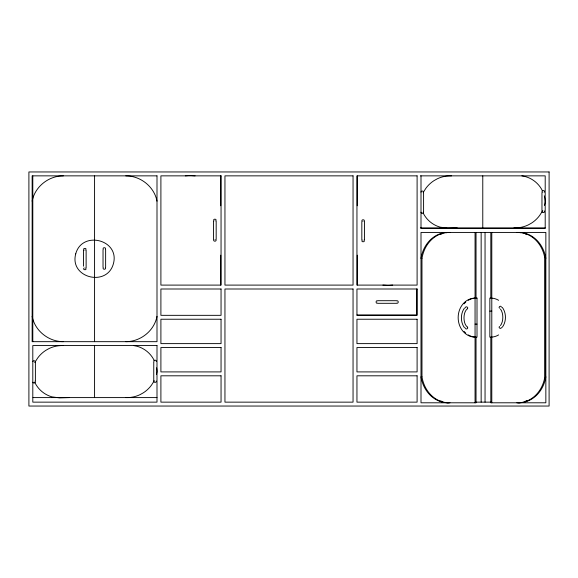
<?xml version="1.0" encoding="UTF-8"?>
<svg xmlns="http://www.w3.org/2000/svg" width="578" height="578" viewBox="0 0 578 578"><rect width="100%" height="100%" fill="white"/><g stroke="black" fill="none" stroke-linecap="round" stroke-linejoin="round"><path stroke-width="0.87" d="M465.485 327.957C465.276 330.024 468.664 328.694 467.573 327.17M501.364 307.265C501.545 304.996 497.846 306.86 499.471 308.226M156.32 361.525C156.775 359.494 152.91 359.913 153.936 361.792M420.986 192.113C421.051 190.292 424.375 190.986 423.414 192.669M32.151 201.173C34.89 186.629 48.689 175.806 63.363 175.857M156.999 316.354C154.261 330.898 140.461 341.721 125.787 341.67M32.83 361.539C33.365 359.791 36.457 361.199 35.005 362.616M153.936 380.779C152.91 382.658 156.775 383.077 156.32 381.046M105.456 249.234C106.525 247.167 102.133 247.167 103.202 249.234M103.202 267.715C102.133 269.781 106.525 269.781 105.456 267.715M467.573 308.645C468.664 307.113 465.276 305.791 465.485 307.857M500.476 325.58C503.604 321.433 503.604 313.197 500.476 309.049M215.789 220.919C217.639 218.571 212.104 218.571 213.954 220.919M213.954 239.444C212.104 241.792 217.639 241.792 215.789 239.444M364.046 221.511C365.896 219.163 360.361 219.163 362.211 221.511M362.211 240.036C360.361 242.384 365.896 242.384 364.046 240.036M544.18 192.308C546.029 189.96 540.495 189.96 542.345 192.308M542.345 210.833C540.495 213.181 546.029 213.181 544.18 210.833M85.739 250.036C87.596 247.413 81.577 248.143 84.171 250.209M464.531 307.987C460.37 313.536 460.37 322.278 464.531 327.827M502.318 327.235C506.48 321.686 506.48 312.944 502.318 307.395M499.471 326.404C497.846 327.777 501.545 329.641 501.364 327.365M467.378 308.818C462.862 312.019 462.862 323.796 467.378 326.996M84.171 267.896C81.577 269.955 87.596 270.692 85.739 268.069M377.665 303.132C375.548 304.216 375.548 299.794 377.665 300.878M396.653 300.878C398.769 299.794 398.769 304.216 396.653 303.132M185.328 175.857L189.7 175.437L195.097 175.857M392.672 285.099L388.3 285.518L382.903 285.099M457.155 227.876L447.755 228.173L440.205 227.161A27.217 27.217 0 0 1 423.103 212.914M68.955 397.592L59.556 397.888L52.006 396.876A27.217 27.217 0 0 1 34.904 382.629M420.351 175.857L545.199 175.857L545.199 228.527L421.001 228.527L421.001 175.857M420.351 227.876L545.199 227.876M449.005 232.428A31.732 27.484 -90 0 0 421.976 258.438L421.001 258.438A31.732 27.484 -90 0 1 448.029 232.428M491.791 298.104L489.841 298.104L489.841 337.119L491.791 337.119M378.149 300.704L396.168 300.704M378.149 303.305L396.168 303.305M489.841 311.109L491.791 311.109M356.951 315.01L416.774 315.01L416.774 289M475.058 324.114L477.009 324.114M449.005 402.794A31.732 27.484 -90 0 1 421.976 376.784L421.001 376.784A31.732 27.484 -90 0 0 448.029 402.794M33.047 397.592L156.999 397.592M475.759 402.144L491.336 402.144M125.787 175.857C140.461 175.806 154.261 186.629 156.999 201.173M63.363 341.67C48.689 341.721 34.89 330.898 32.151 316.354M521.883 175.857L525.344 176.572A27.217 27.217 0 0 1 542.446 190.819M133.684 345.572L137.145 346.287A27.217 27.217 0 0 1 154.247 360.535M35.005 381.14C36.457 382.549 33.365 383.958 32.83 382.217M423.414 211.656C424.375 213.333 421.051 214.033 420.986 212.213M545.199 255.902L545.199 379.573M541.962 192.561L541.962 210.58M491.791 232.428L491.791 402.794M490.816 232.428L490.816 298.104M490.816 337.119L490.816 402.794L545.849 402.794L545.849 232.428L421.001 232.428L421.001 402.794L476.034 402.794L476.034 337.119M485.05 232.428L485.05 402.144M482.775 175.857L482.775 227.876M481.149 232.428L481.149 402.144M476.034 232.428L476.034 298.104M475.058 232.428L475.058 402.794M423.587 193.153L423.587 211.172M421.976 258.438L421.976 376.784M364.429 221.764L364.429 239.783M361.828 221.764L361.828 239.783M357.276 175.857L357.276 205.768M357.276 255.187L357.276 285.099M220.724 175.857L220.724 205.768M220.724 255.187L220.724 285.099M216.172 221.172L216.172 239.191M213.571 221.172L213.571 239.191M153.762 362.276L153.762 380.295M105.629 249.703L105.629 267.246M103.028 249.703L103.028 267.246M94.575 175.857L94.575 341.67M94.575 345.572L94.575 397.592M86.122 250.281L86.122 267.824M83.521 250.281L83.521 266.212M35.388 362.868L35.388 380.888M32.801 175.857L32.801 341.67M156.436 374.493A30.345 30.345 0 0 0 156.999 371.582A27.217 27.217 0 0 0 156.602 367.781M154.145 380.75A30.345 30.345 0 0 1 153.459 382.065L151.45 385.186A30.345 30.345 0 0 1 143.402 392.773L140.165 394.593A30.345 30.345 0 0 1 125.787 397.592M35.005 362.413A30.345 30.345 0 0 1 35.691 361.098L37.7 357.977A30.345 30.345 0 0 1 45.749 350.391L48.986 348.57A30.345 30.345 0 0 1 63.363 345.572M544.447 205.493A30.345 30.345 0 0 0 545.199 201.867A27.217 27.217 0 0 0 544.31 195.826M542.345 211.035A30.345 30.345 0 0 1 541.658 212.35L539.65 215.471A30.345 30.345 0 0 1 531.601 223.057L528.364 224.878A30.345 30.345 0 0 1 513.986 227.876M423.204 192.698A30.345 30.345 0 0 1 423.891 191.383L425.899 188.262A30.345 30.345 0 0 1 433.948 180.676L437.185 178.855A30.345 30.345 0 0 1 451.562 175.857M440.624 234.321A31.732 27.484 -90 0 1 442.141 233.743M446.014 232.761A31.732 27.484 -90 0 1 449.98 232.428M449.98 402.794A31.732 27.484 -90 0 1 446.014 402.461M442.141 401.479A31.732 27.484 -90 0 1 440.624 400.901M475.159 337.09A19.508 16.892 -90 0 1 468.231 334.915M465.752 333.087A19.508 16.892 -90 0 1 464.091 331.404M464.091 303.818A19.508 16.892 -90 0 1 465.752 302.135M468.231 300.307A19.508 16.892 -90 0 1 475.159 298.132M518.82 232.428A31.732 27.484 -90 0 1 545.849 258.438M545.849 376.784A31.732 27.484 -90 0 1 518.82 402.794M517.845 402.794A31.732 27.484 -90 0 0 544.873 376.784L544.873 258.438A31.732 27.484 -90 0 0 517.845 232.428M526.97 400.568A31.732 27.484 -90 0 1 525.467 401.197M520.836 402.461A31.732 27.484 -90 0 1 516.869 402.794M516.869 232.428A31.732 27.484 -90 0 1 520.836 232.761M525.467 234.025A31.732 27.484 -90 0 1 526.97 234.654M491.69 298.132A19.508 16.892 -90 0 1 498.619 300.307M498.619 334.915A19.508 16.892 -90 0 1 491.69 337.09M75.732 253.85C69.15 277.895 107.096 287.403 113.418 263.676C120 239.632 82.054 230.123 75.732 253.85M549.1 171.955L28.9 171.955L28.9 406.045L549.1 406.045L549.1 171.955M156.999 175.857L32.151 175.857L32.151 341.67L156.999 341.67L156.999 175.857M221.049 175.857L160.901 175.857L160.901 285.099L221.049 285.099L221.049 175.857M353.05 175.857L224.95 175.857L224.95 285.099L353.05 285.099L353.05 175.857M417.099 175.857L356.951 175.857L356.951 285.099L417.099 285.099L417.099 175.857M221.049 289L160.901 289L160.901 315.335L221.049 315.335L221.049 289M353.05 289L224.95 289L224.95 402.144L353.05 402.144L353.05 289M417.099 289L356.951 289L356.951 315.335L417.099 315.335L417.099 289M477.009 298.104L475.058 298.104A19.508 16.892 -90 0 0 458.166 317.611A19.508 16.892 -90 0 0 475.058 337.119L477.009 337.119L477.009 298.104M221.049 319.237L160.901 319.237L160.901 343.621L221.049 343.621L221.049 319.237M417.099 319.237L356.951 319.237L356.951 343.621L417.099 343.621L417.099 319.237M156.999 345.572L32.801 345.572L32.801 402.144L156.999 402.144L156.999 345.572M221.049 347.523L160.901 347.523L160.901 371.907L221.049 371.907L221.049 347.523M417.099 347.523L356.951 347.523L356.951 371.907L417.099 371.907L417.099 347.523M221.049 375.808L160.901 375.808L160.901 402.144L221.049 402.144L221.049 375.808M417.099 375.808L356.951 375.808L356.951 402.144L417.099 402.144L417.099 375.808"/></g></svg>
